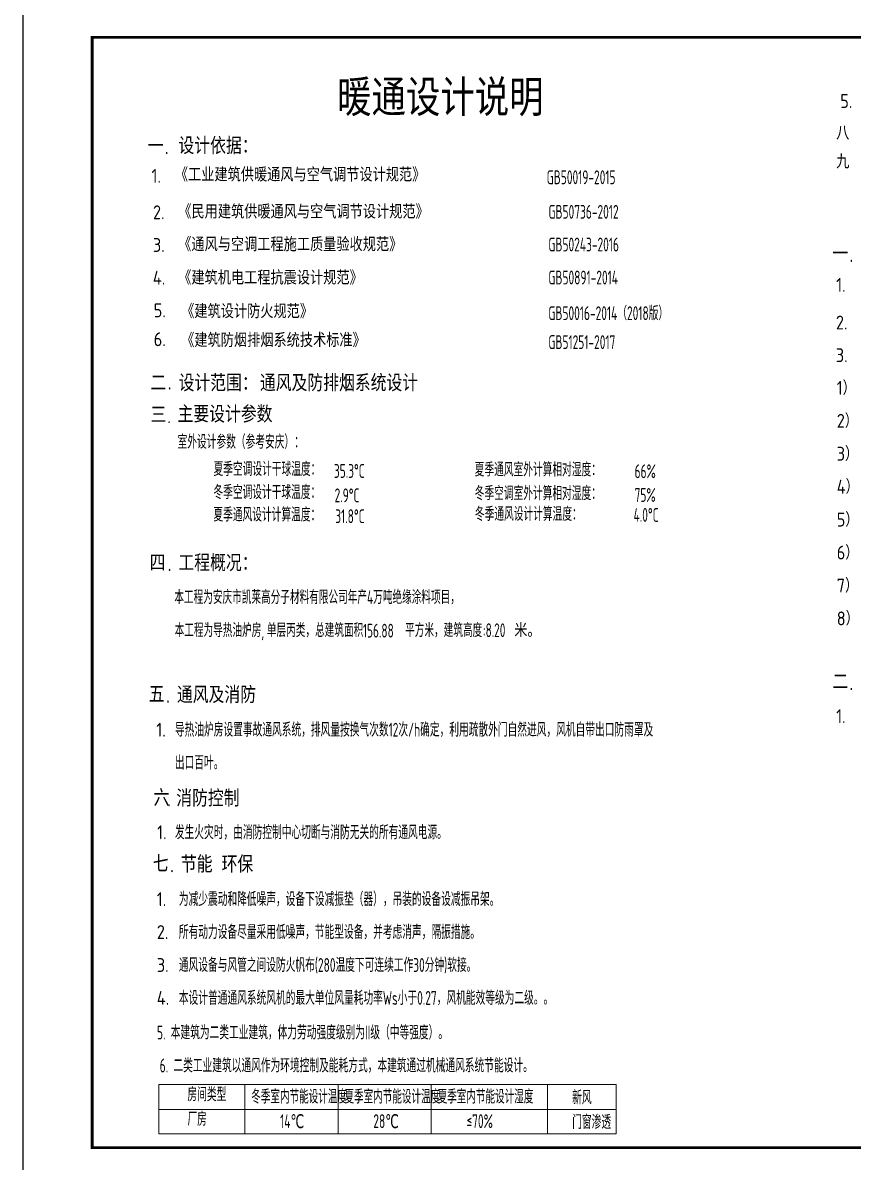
# Model space of a CAD drawing. Extents: x 5025702 to 7068445, y -422737 to 2032183.
# Drawn here: x 5025707 to 5055630, y -320862 to -279812 of the extents above; entities that cross this region are included whole.
import ezdxf

# ---------------------------------------------------------------- set-up
doc = ezdxf.new("R2010")
doc.units = 0
doc.header["$LTSCALE"] = 1000
doc.header["$MEASUREMENT"] = 0
doc.layers.add('PUB_TEXT', color=7, linetype='CONTINUOUS')
doc.layers.add('TH_TITLE', color=7, linetype='CONTINUOUS')
doc.styles.get("Standard").update_dxf_attribs({"font": 'SCEIE', "bigfont": 'SCEIC'})

msp = doc.modelspace()

# ---------------------------------------------------------------- linework, layer by layer
at = {"layer": 'PUB_TEXT', "lineweight": 0}
for p, q in [((5030604.9, -318058.5), (5047089.1, -318058.5)), ((5030604.9, -318058.5), (5030604.9, -319842.4)), ((5033708.9, -318058.5), (5033708.9, -319842.4)), ((5037066.6, -318058.5), (5037066.6, -319842.4)), ((5040424.2, -318058.5), (5040424.2, -319842.4)), ((5044608.8, -318058.5), (5044608.8, -319842.4)), ((5047089.1, -318058.5), (5047089.1, -319842.4)), ((5030604.9, -318958.5), (5047089.1, -318958.5)), ((5030604.9, -319842.4), (5047089.1, -319842.4))]:
    msp.add_line(p, q, dxfattribs=at)
at = {"layer": 'TH_TITLE'}
msp.add_lwpolyline([(5025707.2, -321337.3), (5085107.2, -321337.3), (5085107.2, -279337.3), (5025707.2, -279337.3)], close=True, dxfattribs=at)
at = {"layer": 'TH_TITLE', "const_width": 100}
msp.add_lwpolyline([(5028207.2, -320337.3), (5084107.2, -320337.3), (5084107.2, -280337.3), (5028207.2, -280337.3)], close=True, dxfattribs=at)

# ---------------------------------------------------------------- texts
at = {"layer": 'PUB_TEXT', "lineweight": 0}
for s, height, p in [('暖通设计说明', 1305.25, (5037031.3, -283171.8)), ('5.', 500, (5055162.8, -282883.5)), ('八', 500, (5055014.3, -284029.8)), ('设计依据：', 600, (5031316.6, -284544.9)), ('一', 600, (5030208.8, -284544.9)), ('.', 600, (5030815.6, -284544.9)), ('九', 500, (5055014.3, -285062.9)), ('1.  ', 500, (5030345.5, -285576.2)), ('《工业建筑供暖通风与空气调节设计规范》', 500, (5031186.9, -285532.5)), ('2.  ', 500, (5030398.2, -286889.9)), ('2.  ', 500, (5030398.2, -286889.9)), ('《民用建筑供暖通风与空气调节设计规范》', 500, (5031309.7, -286866.8)), ('3.  ', 500, (5030395.8, -288068)), ('《通风与空调工程施工质量验收规范》', 500, (5031307.2, -288045)), ('一', 600, (5054879.2, -288430.2)), ('.', 600, (5055486, -288430.2)), ('4.  ', 500, (5030393.4, -289246.2)), ('《建筑机电工程抗震设计规范》', 500, (5031307.2, -289246.2)), ('1.  ', 500, (5055015.9, -289504.8)), ('5.', 500, (5030425.5, -290421.9)), ('《建筑设计防火规范》', 500, (5031415.4, -290455.6)), ('2.  ', 500, (5055006, -290861.1)), ('2.  ', 500, (5055006, -290861.1)), ('6.', 500, (5030425.5, -291463.9)), ('《建筑防烟排烟系统技术标准》', 500, (5031415.4, -291497.6)), ('3.  ', 500, (5055003.6, -292039.3)), ('二', 600, (5030309, -293090.7)), ('设计范围：', 600, (5031321.3, -293090.7)), ('通风及防排烟系统设计', 600, (5034252.1, -293090.7)), ('1）', 500, (5055035.8, -293215)), ('. ', 600, (5030920.4, -293027.7)), ('三', 600, (5030309, -294237.9)), ('主要设计参数', 600, (5031283.5, -294214.3)), ('2）', 500, (5055035.8, -294401.6)), ('.  ', 500, (5030915.7, -294237.9)), ('3）', 500, (5055035.8, -295588.2)), ('4）', 500, (5055035.8, -296774.8)), ('5）', 500, (5055035.8, -297961.4)), ('6）', 500, (5055035.8, -299148)), ('四', 600, (5030278.2, -299568.3)), ('工程概况：', 600, (5031315.5, -299573.6)), ('. ', 600, (5030920.4, -299568.3)), ('7）', 500, (5055035.8, -300334.5)), ('8）', 500, (5055035.8, -301521.1)), ('二', 600, (5054879.2, -303855.9)), ('五', 600, (5030245.9, -304304.1)), ('通风及消防', 600, (5031261.9, -304324.7)), ('.', 600, (5055486, -303855.9)), ('.', 600, (5030862.1, -304310.5)), ('1.  ', 500, (5055015.9, -305042.5)), ('1.', 500, (5030519.9, -305530.9)), ('六', 600, (5030420, -308035.4)), ('消防控制', 600, (5031237.8, -308051.9)), ('.', 500, (5030916, -308040.5)), ('1.', 500, (5030549.3, -309226.5)), ('七', 600, (5030388.8, -310407.8)), ('节能 环保', 600, (5031404.8, -310428.4)), ('.', 600, (5031005, -310414.2)), ('1.', 500, (5030537.3, -311634.7)), ('2.', 500, (5030537.3, -312821.3)), ('3.', 500, (5030537.3, -314007.8)), ('4.', 500, (5030537.3, -315194.4))]:
    msp.add_text(s, height=height, dxfattribs=at).set_placement(p)
for s, width, p in [('GB50019-2015', 0.7, (5044586.2, -285628.5)), ('GB50736-2012', 0.7, (5044648.8, -286873.1)), ('GB50243-2016', 0.7, (5044646.3, -288051.3)), ('GB50891-2014', 0.7, (5044646.3, -289240.7)), ('GB50016-2014（2018版）', 0.7, (5044646.3, -290525)), ('GB51251-2017', 0.7, (5044646.3, -291567)), ('室外设计参数（参考安庆）：', 0.7, (5031285.2, -295160.3)), ('夏季空调设计干球温度：', 0.7, (5032580.1, -296139.9)), ('35.3%%DC', 0.7, (5036917.5, -296208.7)), ('夏季通风室外计算相对湿度：', 0.7, (5041990.9, -296159)), ('66%%%', 0.7, (5047751.6, -296220.5)), ('冬季空调设计干球温度：', 0.7, (5032576.5, -296974.1)), ('2.9%%DC', 0.7, (5036941.9, -297087.5)), ('冬季空调室外计算相对湿度：', 0.7, (5041990.9, -297012.7)), ('75%%%', 0.7, (5047751.6, -297074.2)), ('夏季通风设计计算温度：', 0.7, (5032576.5, -297782.7)), ('31.8%%DC', 0.7, (5036965.7, -297839.6)), ('冬季通风设计计算温度：', 0.7, (5041997.8, -297759.5)), ('4.0%%DC', 0.7, (5047715.4, -297792.6)), ('导热油炉房设置事故通风系统，排风量按换气次数12次/h确定，利用疏散外门自然进风，风机自带出口防雨罩及', 0.7, (5031188.2, -305530.9)), ('出口百叶。', 0.7, (5031188.2, -306717.5)), ('发生火灾时，由消防控制中心切断与消防无关的所有通风电源。', 0.7, (5031188.2, -309226.5)), ('为减少震动和降低噪声，设备下设减振垫（器），吊装的设备设减振吊架。', 0.7, (5031331.1, -311634.7)), ('所有动力设备尽量采用低噪声，节能型设备，并考虑消声，隔振措施。', 0.7, (5031331.1, -312821.3)), ('通风设备与风管之间设防火帆布(280温度下可连续工作30分钟)软接。', 0.7, (5031331.1, -314007.8)), ('本设计普通通风系统风机的最大单位风量耗功率Ws小于0.27，风机能效等级为二级。。', 0.7, (5031331.1, -315194.4)), ('5. 本建筑为二类工业建筑，体力劳动强度级别为II级（中等强度）。', 0.7, (5030543.5, -316439.1)), ('6. 二类工业建筑以通风作为环境控制及能耗方式，本建筑通过机械通风系统节能设计。', 0.7, (5030641.5, -317627.7)), ('房间类型', 0.7, (5031640.9, -318667.9)), ('冬季室内节能设计温度', 0.6, (5033939.8, -318749.5)), ('夏季室内节能设计温度', 0.6, (5037297.4, -318749.5)), ('夏季室内节能设计湿度', 0.6, (5040655.1, -318749.5)), ('新风', 0.7, (5045504.1, -318780.6)), ('厂房', 0.7, (5031640.9, -319551.8)), ('14℃', 0.7, (5034980, -319633.4)), ('28℃', 0.7, (5038337.7, -319633.4)), ('≤70%%%', 0.7, (5041695.4, -319633.4)), ('门窗渗透', 0.7, (5045504.1, -319664.5))]:
    msp.add_text(s, height=500, dxfattribs=dict(at, width=width)).set_placement(p)
at = {"layer": 'PUB_TEXT', "color": 2, "width": 0.7}
for s, height, p in [('本工程为安庆市凯莱高分子材料有限公司年产4万吨绝缘涂料项目，', 495.935, (5031167.7, -300753.3)), ('本工程为导热油炉房,', 495.93, (5031177.9, -301944.5)), ('单层丙类，总建筑面积', 495.93, (5034503.1, -301944.5)), ('156.88', 495.93, (5037963.3, -301961.1)), ('平方米，建筑高度', 495.93, (5039484.4, -301944.5)), (':8.20', 495.93, (5042286.2, -301944.5))]:
    msp.add_text(s, height=height, dxfattribs=at).set_placement(p)
at = {"layer": 'PUB_TEXT', "color": 2}
msp.add_text('米。', height=495.93, dxfattribs=at).set_placement((5043419.9, -301944.5))

doc.saveas('drawing.dxf')
